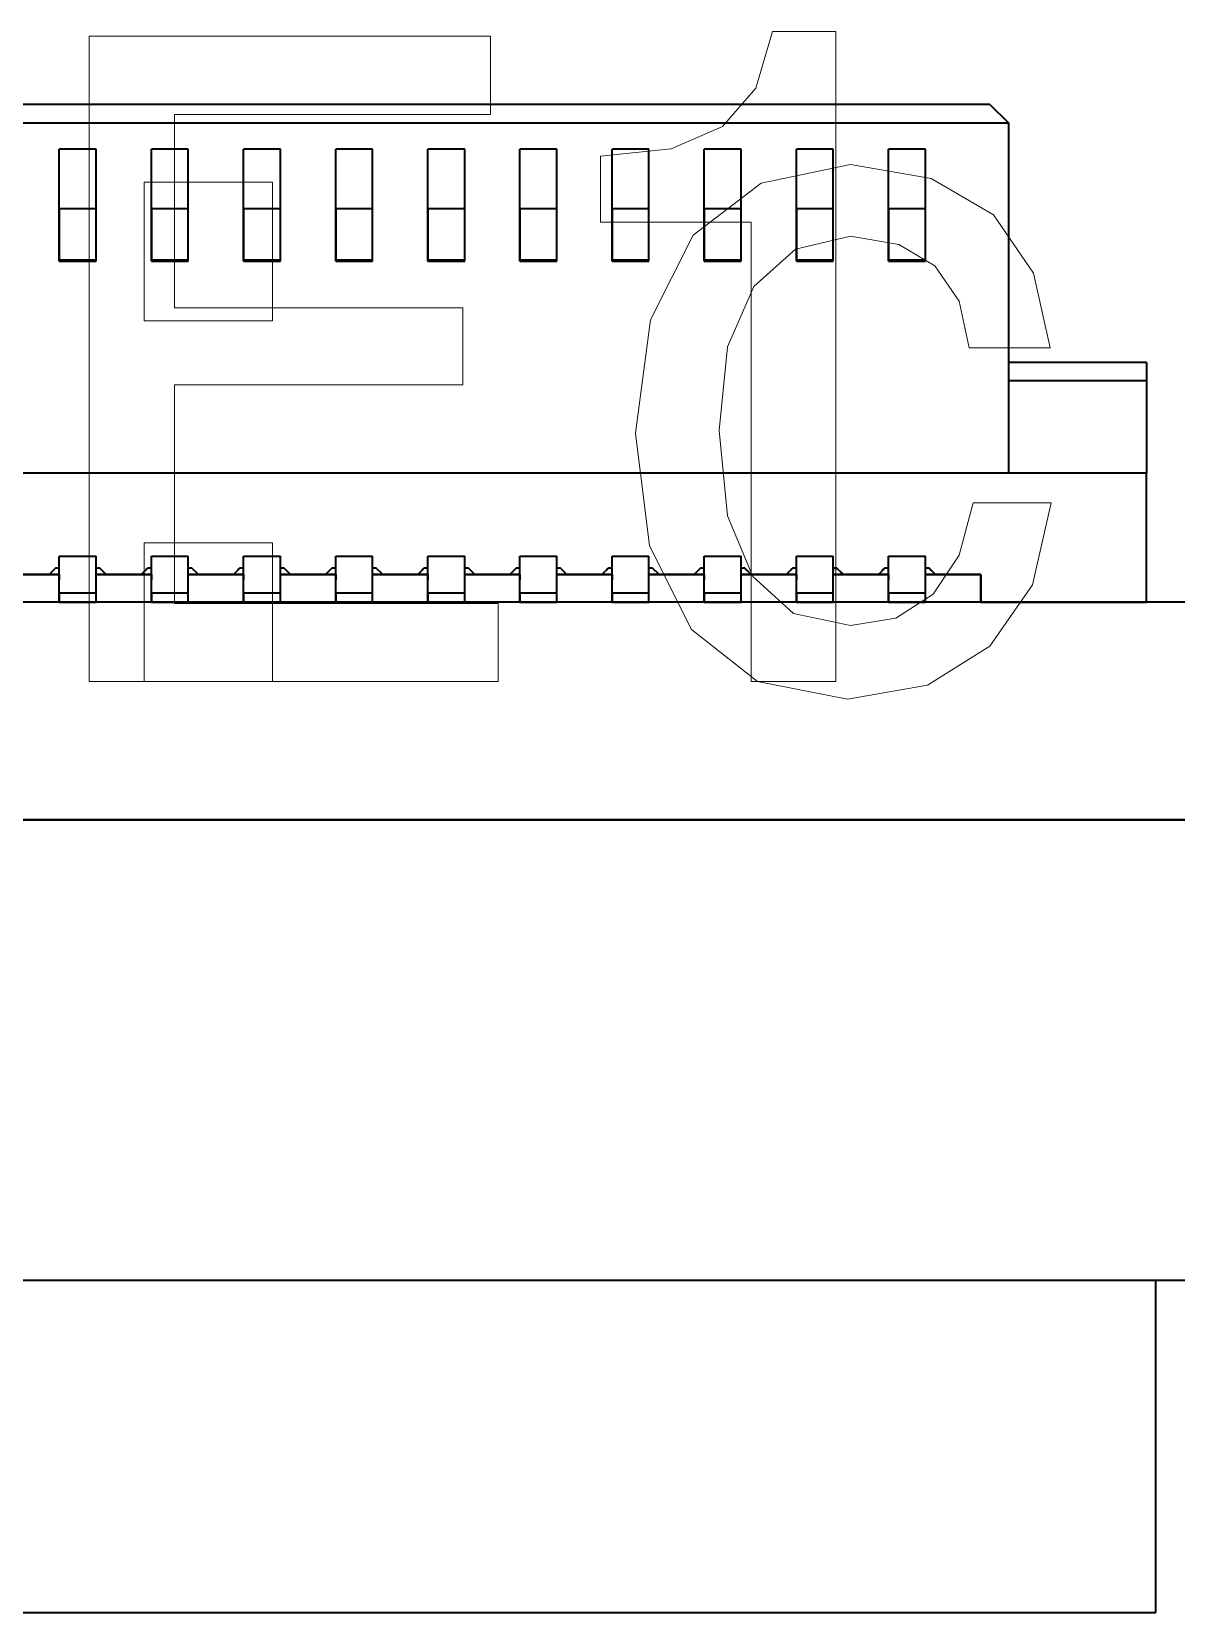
# Model space of a CAD drawing. Extents: x 507 to 804, y 334 to 583.
# Drawn here: x 591.26 to 597.47, y 381.05 to 389.62 of the extents above; entities that cross this region are included whole.
import ezdxf

# ---------------------------------------------------------------- set-up
doc = ezdxf.new("R2010")
doc.units = 0

msp = doc.modelspace()

# ---------------------------------------------------------------- linework, layer by layer
at = {"color": 7, "lineweight": 35, "ltscale": 0.235001}
msp.add_line((596.4557, 389.2268), (587.0557, 389.2268), dxfattribs=at)
msp.add_line((596.4557, 389.2268), (587.0557, 389.2268), dxfattribs=at)
at = {"color": 7, "lineweight": 35, "ltscale": 0.003535}
msp.add_line((596.4557, 389.2268), (596.5557, 389.1268), dxfattribs=at)
msp.add_line((596.4557, 389.2268), (596.5557, 389.1268), dxfattribs=at)
at = {"color": 7, "lineweight": 35, "ltscale": 0.239999}
msp.add_line((586.9557, 389.1268), (596.5557, 389.1268), dxfattribs=at)
msp.add_line((586.9557, 389.1268), (596.5557, 389.1268), dxfattribs=at)
at = {"color": 7, "lineweight": 35, "ltscale": 0.0475}
msp.add_line((596.5557, 389.1268), (596.5557, 387.2268), dxfattribs=at)
msp.add_line((596.5557, 389.1268), (596.5557, 387.2268), dxfattribs=at)
at = {"color": 7, "lineweight": 35, "ltscale": 0.008055}
for p, q in [((591.4058, 388.6617), (591.4058, 388.9839)), ((591.4058, 388.6617), (591.4058, 388.9839)), ((591.6057, 388.6617), (591.6057, 388.9839)), ((591.6057, 388.6617), (591.6057, 388.9839)), ((591.9058, 388.6617), (591.9058, 388.9839)), ((591.9058, 388.6617), (591.9058, 388.9839)), ((592.1057, 388.6617), (592.1057, 388.9839)), ((592.1057, 388.6617), (592.1057, 388.9839)), ((592.4058, 388.6617), (592.4058, 388.9839)), ((592.4058, 388.6617), (592.4058, 388.9839)), ((592.6057, 388.6617), (592.6057, 388.9839)), ((592.6057, 388.6617), (592.6057, 388.9839)), ((592.9058, 388.6617), (592.9058, 388.9839)), ((592.9058, 388.6617), (592.9058, 388.9839)), ((593.1057, 388.6617), (593.1057, 388.9839)), ((593.1057, 388.6617), (593.1057, 388.9839)), ((593.4058, 388.6617), (593.4058, 388.9839)), ((593.4058, 388.6617), (593.4058, 388.9839)), ((593.6057, 388.6617), (593.6057, 388.9839)), ((593.6057, 388.6617), (593.6057, 388.9839)), ((593.9058, 388.6617), (593.9058, 388.9839)), ((593.9058, 388.6617), (593.9058, 388.9839)), ((594.1057, 388.6617), (594.1057, 388.9839)), ((594.1057, 388.6617), (594.1057, 388.9839)), ((594.4058, 388.6617), (594.4058, 388.9839)), ((594.4058, 388.6617), (594.4058, 388.9839)), ((594.6057, 388.6617), (594.6057, 388.9839)), ((594.6057, 388.6617), (594.6057, 388.9839)), ((594.9058, 388.6617), (594.9058, 388.9839)), ((594.9058, 388.6617), (594.9058, 388.9839)), ((595.1057, 388.6617), (595.1057, 388.9839)), ((595.1057, 388.6617), (595.1057, 388.9839)), ((595.4058, 388.6617), (595.4058, 388.9839)), ((595.4058, 388.6617), (595.4058, 388.9839)), ((595.6057, 388.6617), (595.6057, 388.9839)), ((595.6057, 388.6617), (595.6057, 388.9839)), ((595.9058, 388.6617), (595.9058, 388.9839)), ((595.9058, 388.6617), (595.9058, 388.9839)), ((596.1057, 388.6617), (596.1057, 388.9839)), ((596.1057, 388.6617), (596.1057, 388.9839))]:
    msp.add_line(p, q, dxfattribs=at)
at = {"color": 7, "lineweight": 35, "ltscale": 0.004999}
for p, q in [((591.6057, 388.9839), (591.4058, 388.9839)), ((591.6057, 388.9839), (591.4058, 388.9839)), ((592.1057, 388.9839), (591.9058, 388.9839)), ((592.1057, 388.9839), (591.9058, 388.9839)), ((592.6057, 388.9839), (592.4058, 388.9839)), ((592.6057, 388.9839), (592.4058, 388.9839)), ((593.1057, 388.9839), (592.9058, 388.9839)), ((593.1057, 388.9839), (592.9058, 388.9839)), ((593.6057, 388.9839), (593.4058, 388.9839)), ((593.6057, 388.9839), (593.4058, 388.9839)), ((594.1057, 388.9839), (593.9058, 388.9839)), ((594.1057, 388.9839), (593.9058, 388.9839)), ((594.6057, 388.9839), (594.4058, 388.9839)), ((594.6057, 388.9839), (594.4058, 388.9839)), ((595.1057, 388.9839), (594.9058, 388.9839)), ((595.1057, 388.9839), (594.9058, 388.9839)), ((595.6057, 388.9839), (595.4058, 388.9839)), ((595.6057, 388.9839), (595.4058, 388.9839)), ((596.1057, 388.9839), (595.9058, 388.9839)), ((596.1057, 388.9839), (595.9058, 388.9839)), ((591.4058, 388.6617), (591.6057, 388.6617)), ((591.4058, 388.6617), (591.6057, 388.6617)), ((591.9058, 388.6617), (592.1057, 388.6617)), ((591.9058, 388.6617), (592.1057, 388.6617)), ((592.4058, 388.6617), (592.6057, 388.6617)), ((592.4058, 388.6617), (592.6057, 388.6617)), ((592.9058, 388.6617), (593.1057, 388.6617)), ((592.9058, 388.6617), (593.1057, 388.6617)), ((593.4058, 388.6617), (593.6057, 388.6617)), ((593.4058, 388.6617), (593.6057, 388.6617)), ((593.9058, 388.6617), (594.1057, 388.6617)), ((593.9058, 388.6617), (594.1057, 388.6617)), ((594.4058, 388.6617), (594.6057, 388.6617)), ((594.4058, 388.6617), (594.6057, 388.6617)), ((594.9058, 388.6617), (595.1057, 388.6617)), ((594.9058, 388.6617), (595.1057, 388.6617)), ((595.4058, 388.6617), (595.6057, 388.6617)), ((595.4058, 388.6617), (595.6057, 388.6617)), ((595.9058, 388.6617), (596.1057, 388.6617)), ((595.9058, 388.6617), (596.1057, 388.6617)), ((591.4058, 388.3823), (591.6057, 388.3823)), ((591.6057, 388.3823), (591.4058, 388.3823)), ((591.4058, 388.3822), (591.6057, 388.3822)), ((591.9058, 388.3823), (592.1057, 388.3823)), ((592.1057, 388.3823), (591.9058, 388.3823)), ((591.9058, 388.3822), (592.1057, 388.3822)), ((592.6057, 388.3823), (592.4058, 388.3823)), ((592.4058, 388.3823), (592.6057, 388.3823)), ((592.4058, 388.3822), (592.6057, 388.3822)), ((593.1057, 388.3823), (592.9058, 388.3823)), ((592.9058, 388.3823), (593.1057, 388.3823)), ((592.9058, 388.3822), (593.1057, 388.3822)), ((593.6057, 388.3823), (593.4058, 388.3823)), ((593.4058, 388.3823), (593.6057, 388.3823)), ((593.4058, 388.3822), (593.6057, 388.3822)), ((594.1057, 388.3823), (593.9058, 388.3823)), ((593.9058, 388.3823), (594.1057, 388.3823)), ((593.9058, 388.3822), (594.1057, 388.3822)), ((594.6057, 388.3823), (594.4058, 388.3823)), ((594.4058, 388.3823), (594.6057, 388.3823)), ((594.4058, 388.3822), (594.6057, 388.3822)), ((595.1057, 388.3823), (594.9058, 388.3823)), ((594.9058, 388.3823), (595.1057, 388.3823)), ((594.9058, 388.3822), (595.1057, 388.3822)), ((595.6057, 388.3823), (595.4058, 388.3823)), ((595.4058, 388.3823), (595.6057, 388.3823)), ((595.4058, 388.3822), (595.6057, 388.3822)), ((596.1057, 388.3823), (595.9058, 388.3823)), ((595.9058, 388.3823), (596.1057, 388.3823)), ((595.9058, 388.3822), (596.1057, 388.3822)), ((591.4058, 388.3768), (591.6057, 388.3768)), ((591.4058, 388.3768), (591.6057, 388.3768)), ((591.9058, 388.3768), (592.1057, 388.3768)), ((591.9058, 388.3768), (592.1057, 388.3768)), ((592.4058, 388.3768), (592.6057, 388.3768)), ((592.4058, 388.3768), (592.6057, 388.3768)), ((592.9058, 388.3768), (593.1057, 388.3768)), ((592.9058, 388.3768), (593.1057, 388.3768)), ((593.4058, 388.3768), (593.6057, 388.3768)), ((593.4058, 388.3768), (593.6057, 388.3768)), ((593.9058, 388.3768), (594.1057, 388.3768)), ((593.9058, 388.3768), (594.1057, 388.3768)), ((594.4058, 388.3768), (594.6057, 388.3768)), ((594.4058, 388.3768), (594.6057, 388.3768)), ((594.9058, 388.3768), (595.1057, 388.3768)), ((594.9058, 388.3768), (595.1057, 388.3768)), ((595.4058, 388.3768), (595.6057, 388.3768)), ((595.4058, 388.3768), (595.6057, 388.3768)), ((595.9058, 388.3768), (596.1057, 388.3768)), ((595.9058, 388.3768), (596.1057, 388.3768)), ((591.4058, 386.7768), (591.6057, 386.7768)), ((591.4058, 386.7768), (591.6057, 386.7768)), ((591.9058, 386.7768), (592.1057, 386.7768)), ((591.9058, 386.7768), (592.1057, 386.7768)), ((592.4058, 386.7768), (592.6057, 386.7768)), ((592.4058, 386.7768), (592.6057, 386.7768)), ((592.9058, 386.7768), (593.1057, 386.7768)), ((592.9058, 386.7768), (593.1057, 386.7768)), ((593.4058, 386.7768), (593.6057, 386.7768)), ((593.4058, 386.7768), (593.6057, 386.7768)), ((593.9058, 386.7768), (594.1057, 386.7768)), ((593.9058, 386.7768), (594.1057, 386.7768)), ((594.4058, 386.7768), (594.6057, 386.7768)), ((594.4058, 386.7768), (594.6057, 386.7768)), ((594.9058, 386.7768), (595.1057, 386.7768)), ((594.9058, 386.7768), (595.1057, 386.7768)), ((595.4058, 386.7768), (595.6057, 386.7768)), ((595.4058, 386.7768), (595.6057, 386.7768)), ((595.9058, 386.7768), (596.1057, 386.7768)), ((595.9058, 386.7768), (596.1057, 386.7768)), ((591.4058, 386.5768), (591.6057, 386.5768)), ((591.4058, 386.5768), (591.6057, 386.5768)), ((591.6057, 386.5268), (591.4058, 386.5268)), ((591.6057, 386.5268), (591.4058, 386.5268)), ((591.4058, 386.5268), (591.6057, 386.5268)), ((591.4058, 386.5268), (591.6057, 386.5268)), ((591.4058, 386.5268), (591.6057, 386.5268)), ((591.9058, 386.5768), (592.1057, 386.5768)), ((591.9058, 386.5768), (592.1057, 386.5768)), ((592.1057, 386.5268), (591.9058, 386.5268)), ((592.1057, 386.5268), (591.9058, 386.5268)), ((591.9058, 386.5268), (592.1057, 386.5268)), ((591.9058, 386.5268), (592.1057, 386.5268)), ((591.9058, 386.5268), (592.1057, 386.5268)), ((592.4058, 386.5768), (592.6057, 386.5768)), ((592.4058, 386.5768), (592.6057, 386.5768)), ((592.4058, 386.5268), (592.6057, 386.5268)), ((592.4058, 386.5268), (592.6057, 386.5268)), ((592.4058, 386.5268), (592.6057, 386.5268)), ((592.6057, 386.5268), (592.4058, 386.5268)), ((592.6057, 386.5268), (592.4058, 386.5268)), ((592.9058, 386.5768), (593.1057, 386.5768)), ((592.9058, 386.5768), (593.1057, 386.5768)), ((592.9058, 386.5268), (593.1057, 386.5268)), ((592.9058, 386.5268), (593.1057, 386.5268)), ((592.9058, 386.5268), (593.1057, 386.5268)), ((593.1057, 386.5268), (592.9058, 386.5268)), ((593.1057, 386.5268), (592.9058, 386.5268)), ((593.4058, 386.5768), (593.6057, 386.5768)), ((593.4058, 386.5768), (593.6057, 386.5768)), ((593.4058, 386.5268), (593.6057, 386.5268)), ((593.4058, 386.5268), (593.6057, 386.5268)), ((593.4058, 386.5268), (593.6057, 386.5268)), ((593.6057, 386.5268), (593.4058, 386.5268)), ((593.6057, 386.5268), (593.4058, 386.5268)), ((593.9058, 386.5768), (594.1057, 386.5768)), ((593.9058, 386.5768), (594.1057, 386.5768)), ((593.9058, 386.5268), (594.1057, 386.5268)), ((593.9058, 386.5268), (594.1057, 386.5268)), ((593.9058, 386.5268), (594.1057, 386.5268)), ((594.1057, 386.5268), (593.9058, 386.5268)), ((594.1057, 386.5268), (593.9058, 386.5268)), ((594.4058, 386.5768), (594.6057, 386.5768)), ((594.4058, 386.5768), (594.6057, 386.5768)), ((594.6057, 386.5268), (594.4058, 386.5268)), ((594.6057, 386.5268), (594.4058, 386.5268)), ((594.4058, 386.5268), (594.6057, 386.5268)), ((594.4058, 386.5268), (594.6057, 386.5268)), ((594.4058, 386.5268), (594.6057, 386.5268)), ((594.9058, 386.5768), (595.1057, 386.5768)), ((594.9058, 386.5768), (595.1057, 386.5768)), ((595.1057, 386.5268), (594.9058, 386.5268)), ((595.1057, 386.5268), (594.9058, 386.5268)), ((594.9058, 386.5268), (595.1057, 386.5268)), ((594.9058, 386.5268), (595.1057, 386.5268)), ((594.9058, 386.5268), (595.1057, 386.5268)), ((595.4058, 386.5768), (595.6057, 386.5768)), ((595.4058, 386.5768), (595.6057, 386.5768)), ((595.6057, 386.5268), (595.4058, 386.5268)), ((595.6057, 386.5268), (595.4058, 386.5268)), ((595.4058, 386.5268), (595.6057, 386.5268)), ((595.4058, 386.5268), (595.6057, 386.5268)), ((595.4058, 386.5268), (595.6057, 386.5268)), ((595.9058, 386.5768), (596.1057, 386.5768)), ((595.9058, 386.5768), (596.1057, 386.5768)), ((596.1057, 386.5268), (595.9058, 386.5268)), ((596.1057, 386.5268), (595.9058, 386.5268)), ((595.9058, 386.5268), (596.1057, 386.5268)), ((595.9058, 386.5268), (596.1057, 386.5268)), ((595.9058, 386.5268), (596.1057, 386.5268))]:
    msp.add_line(p, q, dxfattribs=at)
at = {"color": 7, "lineweight": 35, "ltscale": 0.015179}
for p, q in [((591.4058, 388.3768), (591.4058, 388.9839)), ((591.9058, 388.3768), (591.9058, 388.9839)), ((592.4058, 388.3768), (592.4058, 388.9839)), ((592.9058, 388.3768), (592.9058, 388.9839)), ((593.4058, 388.3768), (593.4058, 388.9839)), ((593.9058, 388.3768), (593.9058, 388.9839)), ((594.4058, 388.3768), (594.4058, 388.9839)), ((594.9058, 388.3768), (594.9058, 388.9839)), ((595.4058, 388.3768), (595.4058, 388.9839)), ((595.9058, 388.3768), (595.9058, 388.9839))]:
    msp.add_line(p, q, dxfattribs=at)
at = {"color": 7, "lineweight": 35, "ltscale": 0.002122}
for p, q in [((591.4058, 388.5768), (591.4058, 388.6617)), ((591.6057, 388.5768), (591.6057, 388.6617)), ((591.9058, 388.5768), (591.9058, 388.6617)), ((592.1057, 388.5768), (592.1057, 388.6617)), ((592.4058, 388.5768), (592.4058, 388.6617)), ((592.6057, 388.5768), (592.6057, 388.6617)), ((592.9058, 388.5768), (592.9058, 388.6617)), ((593.1057, 388.5768), (593.1057, 388.6617)), ((593.4058, 388.5768), (593.4058, 388.6617)), ((593.6057, 388.5768), (593.6057, 388.6617)), ((593.9058, 388.5768), (593.9058, 388.6617)), ((594.1057, 388.5768), (594.1057, 388.6617)), ((594.4058, 388.5768), (594.4058, 388.6617)), ((594.6057, 388.5768), (594.6057, 388.6617)), ((594.9058, 388.5768), (594.9058, 388.6617)), ((595.1057, 388.5768), (595.1057, 388.6617)), ((595.4058, 388.5768), (595.4058, 388.6617)), ((595.6057, 388.5768), (595.6057, 388.6617)), ((595.9058, 388.5768), (595.9058, 388.6617)), ((596.1057, 388.5768), (596.1057, 388.6617))]:
    msp.add_line(p, q, dxfattribs=at)
at = {"color": 7, "lineweight": 35, "ltscale": 0.006986}
for p, q in [((591.4058, 388.6617), (591.4058, 388.3823)), ((591.6057, 388.3823), (591.6057, 388.6617)), ((591.9058, 388.6617), (591.9058, 388.3823)), ((592.1057, 388.3823), (592.1057, 388.6617)), ((592.4058, 388.6617), (592.4058, 388.3823)), ((592.6057, 388.3823), (592.6057, 388.6617)), ((592.9058, 388.6617), (592.9058, 388.3823)), ((593.1057, 388.3823), (593.1057, 388.6617)), ((593.4058, 388.6617), (593.4058, 388.3823)), ((593.6057, 388.3823), (593.6057, 388.6617)), ((593.9058, 388.6617), (593.9058, 388.3823)), ((594.1057, 388.3823), (594.1057, 388.6617)), ((594.4058, 388.6617), (594.4058, 388.3823)), ((594.6057, 388.3823), (594.6057, 388.6617)), ((594.9058, 388.6617), (594.9058, 388.3823)), ((595.1057, 388.3823), (595.1057, 388.6617)), ((595.4058, 388.6617), (595.4058, 388.3823)), ((595.6057, 388.3823), (595.6057, 388.6617)), ((595.9058, 388.6617), (595.9058, 388.3823)), ((596.1057, 388.3823), (596.1057, 388.6617))]:
    msp.add_line(p, q, dxfattribs=at)
at = {"color": 7, "lineweight": 35, "ltscale": 0.004864}
for p, q in [((591.4058, 388.3823), (591.4058, 388.5768)), ((591.6057, 388.3823), (591.6057, 388.5768)), ((591.9058, 388.3823), (591.9058, 388.5768)), ((592.1057, 388.3823), (592.1057, 388.5768)), ((592.4058, 388.3823), (592.4058, 388.5768)), ((592.6057, 388.3823), (592.6057, 388.5768)), ((592.9058, 388.3823), (592.9058, 388.5768)), ((593.1057, 388.3823), (593.1057, 388.5768)), ((593.4058, 388.3823), (593.4058, 388.5768)), ((593.6057, 388.3823), (593.6057, 388.5768)), ((593.9058, 388.3823), (593.9058, 388.5768)), ((594.1057, 388.3823), (594.1057, 388.5768)), ((594.4058, 388.3823), (594.4058, 388.5768)), ((594.6057, 388.3823), (594.6057, 388.5768)), ((594.9058, 388.3823), (594.9058, 388.5768)), ((595.1057, 388.3823), (595.1057, 388.5768)), ((595.4058, 388.3823), (595.4058, 388.5768)), ((595.6057, 388.3823), (595.6057, 388.5768)), ((595.9058, 388.3823), (595.9058, 388.5768)), ((596.1057, 388.3823), (596.1057, 388.5768))]:
    msp.add_line(p, q, dxfattribs=at)
at = {"color": 7, "lineweight": 35, "ltscale": 0.000137329}
for p, q in [((591.4058, 388.3768), (591.4058, 388.3823)), ((591.6057, 388.3768), (591.6057, 388.3823)), ((591.9058, 388.3768), (591.9058, 388.3823)), ((592.1057, 388.3768), (592.1057, 388.3823)), ((592.4058, 388.3768), (592.4058, 388.3823)), ((592.6057, 388.3768), (592.6057, 388.3823)), ((592.9058, 388.3768), (592.9058, 388.3823)), ((593.1057, 388.3768), (593.1057, 388.3823)), ((593.4058, 388.3768), (593.4058, 388.3823)), ((593.6057, 388.3768), (593.6057, 388.3823)), ((593.9058, 388.3768), (593.9058, 388.3823)), ((594.1057, 388.3768), (594.1057, 388.3823)), ((594.4058, 388.3768), (594.4058, 388.3823)), ((594.6057, 388.3768), (594.6057, 388.3823)), ((594.9058, 388.3768), (594.9058, 388.3823)), ((595.1057, 388.3768), (595.1057, 388.3823)), ((595.4058, 388.3768), (595.4058, 388.3823)), ((595.6057, 388.3768), (595.6057, 388.3823)), ((595.9058, 388.3768), (595.9058, 388.3823)), ((596.1057, 388.3768), (596.1057, 388.3823))]:
    msp.add_line(p, q, dxfattribs=at)
at = {"color": 7, "lineweight": 35, "ltscale": 0.000136566}
for p, q in [((591.4058, 388.3768), (591.4058, 388.3822)), ((591.6057, 388.3768), (591.6057, 388.3822)), ((591.9058, 388.3768), (591.9058, 388.3822)), ((592.1057, 388.3768), (592.1057, 388.3822)), ((592.4058, 388.3768), (592.4058, 388.3822)), ((592.6057, 388.3768), (592.6057, 388.3822)), ((592.9058, 388.3768), (592.9058, 388.3822)), ((593.1057, 388.3768), (593.1057, 388.3822)), ((593.4058, 388.3768), (593.4058, 388.3822)), ((593.6057, 388.3768), (593.6057, 388.3822)), ((593.9058, 388.3768), (593.9058, 388.3822)), ((594.1057, 388.3768), (594.1057, 388.3822)), ((594.4058, 388.3768), (594.4058, 388.3822)), ((594.6057, 388.3768), (594.6057, 388.3822)), ((594.9058, 388.3768), (594.9058, 388.3822)), ((595.1057, 388.3768), (595.1057, 388.3822)), ((595.4058, 388.3768), (595.4058, 388.3822)), ((595.6057, 388.3768), (595.6057, 388.3822)), ((595.9058, 388.3768), (595.9058, 388.3822)), ((596.1057, 388.3768), (596.1057, 388.3822))]:
    msp.add_line(p, q, dxfattribs=at)
at = {"color": 7, "lineweight": 35, "ltscale": 0.01875}
for p, q in [((597.3057, 387.8268), (596.5557, 387.8268)), ((597.3057, 387.8268), (596.5557, 387.8268)), ((597.3057, 387.7268), (596.5557, 387.7268)), ((597.3057, 387.7268), (596.5557, 387.7268))]:
    msp.add_line(p, q, dxfattribs=at)
at = {"color": 7, "lineweight": 35, "ltscale": 0.0025}
for p, q in [((597.3057, 387.8268), (597.3057, 387.7268)), ((597.3057, 387.8268), (597.3057, 387.7268)), ((591.4058, 386.5768), (591.4058, 386.6768)), ((591.9058, 386.5768), (591.9058, 386.6768)), ((592.4058, 386.5768), (592.4058, 386.6768)), ((592.9058, 386.5768), (592.9058, 386.6768)), ((593.4058, 386.5768), (593.4058, 386.6768)), ((593.9058, 386.5768), (593.9058, 386.6768)), ((594.4058, 386.5768), (594.4058, 386.6768)), ((594.9058, 386.5768), (594.9058, 386.6768)), ((595.4058, 386.5768), (595.4058, 386.6768))]:
    msp.add_line(p, q, dxfattribs=at)
at = {"color": 7, "lineweight": 35, "ltscale": 0.0125}
for p, q in [((597.3057, 387.7268), (597.3057, 387.2268)), ((597.3057, 387.7268), (597.3057, 387.2268)), ((597.3057, 386.5268), (596.8057, 386.5268))]:
    msp.add_line(p, q, dxfattribs=at)
at = {"color": 7, "lineweight": 35, "ltscale": 0.253374}
msp.add_line((597.3057, 387.2268), (587.1708, 387.2268), dxfattribs=at)
msp.add_line((597.3057, 387.2268), (587.1708, 387.2268), dxfattribs=at)
at = {"color": 7, "lineweight": 35, "ltscale": 0.0175}
msp.add_line((597.3057, 386.5268), (597.3057, 387.2268), dxfattribs=at)
msp.add_line((597.3057, 386.5268), (597.3057, 387.2268), dxfattribs=at)
at = {"color": 7, "lineweight": 35, "ltscale": 0.005}
for p, q in [((591.4058, 386.5768), (591.4058, 386.7768)), ((591.4058, 386.5768), (591.4058, 386.7768)), ((591.6057, 386.5768), (591.6057, 386.7768)), ((591.6057, 386.5768), (591.6057, 386.7768)), ((591.9058, 386.5768), (591.9058, 386.7768)), ((591.9058, 386.5768), (591.9058, 386.7768)), ((592.1057, 386.5768), (592.1057, 386.7768)), ((592.1057, 386.5768), (592.1057, 386.7768)), ((592.4058, 386.5768), (592.4058, 386.7768)), ((592.4058, 386.5768), (592.4058, 386.7768)), ((592.6057, 386.5768), (592.6057, 386.7768)), ((592.6057, 386.5768), (592.6057, 386.7768)), ((592.9058, 386.5768), (592.9058, 386.7768)), ((592.9058, 386.5768), (592.9058, 386.7768)), ((593.1057, 386.5768), (593.1057, 386.7768)), ((593.1057, 386.5768), (593.1057, 386.7768)), ((593.4058, 386.5768), (593.4058, 386.7768)), ((593.4058, 386.5768), (593.4058, 386.7768)), ((593.6057, 386.5768), (593.6057, 386.7768)), ((593.6057, 386.5768), (593.6057, 386.7768)), ((593.9058, 386.5768), (593.9058, 386.7768)), ((593.9058, 386.5768), (593.9058, 386.7768)), ((594.1057, 386.5768), (594.1057, 386.7768)), ((594.1057, 386.5768), (594.1057, 386.7768)), ((594.4058, 386.5768), (594.4058, 386.7768)), ((594.4058, 386.5768), (594.4058, 386.7768)), ((594.6057, 386.5768), (594.6057, 386.7768)), ((594.6057, 386.5768), (594.6057, 386.7768)), ((594.9058, 386.5768), (594.9058, 386.7768)), ((594.9058, 386.5768), (594.9058, 386.7768)), ((595.1057, 386.5768), (595.1057, 386.7768)), ((595.1057, 386.5768), (595.1057, 386.7768)), ((595.4058, 386.5768), (595.4058, 386.7768)), ((595.4058, 386.5768), (595.4058, 386.7768)), ((595.6057, 386.5768), (595.6057, 386.7768)), ((595.6057, 386.5768), (595.6057, 386.7768)), ((595.9058, 386.5768), (595.9058, 386.7768)), ((595.9058, 386.5768), (595.9058, 386.7768)), ((596.1057, 386.5768), (596.1057, 386.7768)), ((596.1057, 386.5768), (596.1057, 386.7768))]:
    msp.add_line(p, q, dxfattribs=at)
at = {"color": 7, "lineweight": 35, "ltscale": 0.001625}
for p, q in [((591.4058, 386.7118), (591.4058, 386.7768)), ((591.9058, 386.7118), (591.9058, 386.7768)), ((592.4058, 386.7118), (592.4058, 386.7768)), ((592.9058, 386.7118), (592.9058, 386.7768)), ((593.4058, 386.7118), (593.4058, 386.7768)), ((593.9058, 386.7118), (593.9058, 386.7768)), ((594.4058, 386.7118), (594.4058, 386.7768)), ((594.9058, 386.7118), (594.9058, 386.7768)), ((595.4058, 386.7118), (595.4058, 386.7768)), ((595.9058, 386.7118), (595.9058, 386.7768))]:
    msp.add_line(p, q, dxfattribs=at)
at = {"color": 7, "lineweight": 35, "ltscale": 0.004749}
for p, q in [((591.3507, 386.6768), (591.1608, 386.6768)), ((591.1608, 386.6768), (591.3507, 386.6768)), ((591.1608, 386.6768), (591.3507, 386.6768)), ((591.8507, 386.6768), (591.6608, 386.6768)), ((591.6608, 386.6768), (591.8507, 386.6768)), ((591.6608, 386.6768), (591.8507, 386.6768)), ((592.3507, 386.6768), (592.1608, 386.6768)), ((592.1608, 386.6768), (592.3507, 386.6768)), ((592.1608, 386.6768), (592.3507, 386.6768)), ((592.8507, 386.6768), (592.6608, 386.6768)), ((592.6608, 386.6768), (592.8507, 386.6768)), ((592.6608, 386.6768), (592.8507, 386.6768)), ((593.3507, 386.6768), (593.1608, 386.6768)), ((593.1608, 386.6768), (593.3507, 386.6768)), ((593.1608, 386.6768), (593.3507, 386.6768)), ((593.8507, 386.6768), (593.6608, 386.6768)), ((593.6608, 386.6768), (593.8507, 386.6768)), ((593.6608, 386.6768), (593.8507, 386.6768)), ((594.3507, 386.6768), (594.1608, 386.6768)), ((594.1608, 386.6768), (594.3507, 386.6768)), ((594.1608, 386.6768), (594.3507, 386.6768)), ((594.8507, 386.6768), (594.6608, 386.6768)), ((594.6608, 386.6768), (594.8507, 386.6768)), ((594.6608, 386.6768), (594.8507, 386.6768)), ((595.3507, 386.6768), (595.1608, 386.6768)), ((595.1608, 386.6768), (595.3507, 386.6768)), ((595.1608, 386.6768), (595.3507, 386.6768)), ((595.8507, 386.6768), (595.6608, 386.6768)), ((595.6608, 386.6768), (595.8507, 386.6768)), ((595.6608, 386.6768), (595.8507, 386.6768))]:
    msp.add_line(p, q, dxfattribs=at)
at = {"color": 7, "lineweight": 35, "ltscale": 0.001238}
for p, q in [((591.3857, 386.7118), (591.3507, 386.6768)), ((591.3857, 386.7118), (591.3507, 386.6768)), ((591.3857, 386.7118), (591.3507, 386.6768)), ((591.6608, 386.6768), (591.6257, 386.7118)), ((591.6608, 386.6768), (591.6257, 386.7118)), ((591.6608, 386.6768), (591.6257, 386.7118)), ((591.8857, 386.7118), (591.8507, 386.6768)), ((591.8857, 386.7118), (591.8507, 386.6768)), ((591.8857, 386.7118), (591.8507, 386.6768)), ((592.1608, 386.6768), (592.1257, 386.7118)), ((592.1608, 386.6768), (592.1257, 386.7118)), ((592.1608, 386.6768), (592.1257, 386.7118)), ((592.3857, 386.7118), (592.3507, 386.6768)), ((592.3857, 386.7118), (592.3507, 386.6768)), ((592.3857, 386.7118), (592.3507, 386.6768)), ((592.6608, 386.6768), (592.6257, 386.7118)), ((592.6608, 386.6768), (592.6257, 386.7118)), ((592.6608, 386.6768), (592.6257, 386.7118)), ((592.8857, 386.7118), (592.8507, 386.6768)), ((592.8857, 386.7118), (592.8507, 386.6768)), ((592.8857, 386.7118), (592.8507, 386.6768)), ((593.1608, 386.6768), (593.1257, 386.7118)), ((593.1608, 386.6768), (593.1257, 386.7118)), ((593.1608, 386.6768), (593.1257, 386.7118)), ((593.3857, 386.7118), (593.3507, 386.6768)), ((593.3857, 386.7118), (593.3507, 386.6768)), ((593.3857, 386.7118), (593.3507, 386.6768)), ((593.6608, 386.6768), (593.6257, 386.7118)), ((593.6608, 386.6768), (593.6257, 386.7118)), ((593.6608, 386.6768), (593.6257, 386.7118)), ((593.8857, 386.7118), (593.8507, 386.6768)), ((593.8857, 386.7118), (593.8507, 386.6768)), ((593.8857, 386.7118), (593.8507, 386.6768)), ((594.1608, 386.6768), (594.1257, 386.7118)), ((594.1608, 386.6768), (594.1257, 386.7118)), ((594.1608, 386.6768), (594.1257, 386.7118)), ((594.3857, 386.7118), (594.3507, 386.6768)), ((594.3857, 386.7118), (594.3507, 386.6768)), ((594.3857, 386.7118), (594.3507, 386.6768)), ((594.6608, 386.6768), (594.6257, 386.7118)), ((594.6608, 386.6768), (594.6257, 386.7118)), ((594.6608, 386.6768), (594.6257, 386.7118)), ((594.8857, 386.7118), (594.8507, 386.6768)), ((594.8857, 386.7118), (594.8507, 386.6768)), ((594.8857, 386.7118), (594.8507, 386.6768)), ((595.1257, 386.7118), (595.1608, 386.6768)), ((595.1608, 386.6768), (595.1257, 386.7118)), ((595.1608, 386.6768), (595.1257, 386.7118)), ((595.3857, 386.7118), (595.3507, 386.6768)), ((595.3857, 386.7118), (595.3507, 386.6768)), ((595.3857, 386.7118), (595.3507, 386.6768)), ((595.6257, 386.7118), (595.6608, 386.6768)), ((595.6608, 386.6768), (595.6257, 386.7118)), ((595.6608, 386.6768), (595.6257, 386.7118)), ((595.8857, 386.7118), (595.8507, 386.6768)), ((595.8857, 386.7118), (595.8507, 386.6768)), ((595.8857, 386.7118), (595.8507, 386.6768)), ((596.1257, 386.7118), (596.1608, 386.6768)), ((596.1608, 386.6768), (596.1257, 386.7118)), ((596.1608, 386.6768), (596.1257, 386.7118))]:
    msp.add_line(p, q, dxfattribs=at)
at = {"color": 7, "lineweight": 35, "ltscale": 0.001376}
for p, q in [((591.4058, 386.6768), (591.3507, 386.6768)), ((591.3507, 386.6768), (591.4058, 386.6768)), ((591.3507, 386.6768), (591.4058, 386.6768)), ((591.6608, 386.6768), (591.6057, 386.6768)), ((591.6057, 386.6768), (591.6608, 386.6768)), ((591.6057, 386.6768), (591.6608, 386.6768)), ((591.9058, 386.6768), (591.8507, 386.6768)), ((591.8507, 386.6768), (591.9058, 386.6768)), ((591.8507, 386.6768), (591.9058, 386.6768)), ((592.1608, 386.6768), (592.1057, 386.6768)), ((592.1057, 386.6768), (592.1608, 386.6768)), ((592.1057, 386.6768), (592.1608, 386.6768)), ((592.4058, 386.6768), (592.3507, 386.6768)), ((592.3507, 386.6768), (592.4058, 386.6768)), ((592.3507, 386.6768), (592.4058, 386.6768)), ((592.6608, 386.6768), (592.6057, 386.6768)), ((592.6057, 386.6768), (592.6608, 386.6768)), ((592.6057, 386.6768), (592.6608, 386.6768)), ((592.9058, 386.6768), (592.8507, 386.6768)), ((592.8507, 386.6768), (592.9058, 386.6768)), ((592.8507, 386.6768), (592.9058, 386.6768)), ((593.1608, 386.6768), (593.1057, 386.6768)), ((593.1057, 386.6768), (593.1608, 386.6768)), ((593.1057, 386.6768), (593.1608, 386.6768)), ((593.4058, 386.6768), (593.3507, 386.6768)), ((593.3507, 386.6768), (593.4058, 386.6768)), ((593.3507, 386.6768), (593.4058, 386.6768)), ((593.6608, 386.6768), (593.6057, 386.6768)), ((593.6057, 386.6768), (593.6608, 386.6768)), ((593.6057, 386.6768), (593.6608, 386.6768)), ((593.9058, 386.6768), (593.8507, 386.6768)), ((593.8507, 386.6768), (593.9058, 386.6768)), ((593.8507, 386.6768), (593.9058, 386.6768)), ((594.1608, 386.6768), (594.1057, 386.6768)), ((594.1057, 386.6768), (594.1608, 386.6768)), ((594.1057, 386.6768), (594.1608, 386.6768)), ((594.3507, 386.6768), (594.4058, 386.6768)), ((594.3507, 386.6768), (594.4058, 386.6768)), ((594.4058, 386.6768), (594.3507, 386.6768)), ((594.6057, 386.6768), (594.6608, 386.6768)), ((594.6057, 386.6768), (594.6608, 386.6768)), ((594.6608, 386.6768), (594.6057, 386.6768)), ((594.8507, 386.6768), (594.9058, 386.6768)), ((594.9058, 386.6768), (594.8507, 386.6768)), ((594.8507, 386.6768), (594.9058, 386.6768)), ((595.1057, 386.6768), (595.1608, 386.6768)), ((595.1608, 386.6768), (595.1057, 386.6768)), ((595.1057, 386.6768), (595.1608, 386.6768)), ((595.3507, 386.6768), (595.4058, 386.6768)), ((595.4058, 386.6768), (595.3507, 386.6768)), ((595.3507, 386.6768), (595.4058, 386.6768)), ((595.6057, 386.6768), (595.6608, 386.6768)), ((595.6608, 386.6768), (595.6057, 386.6768)), ((595.6057, 386.6768), (595.6608, 386.6768)), ((595.8507, 386.6768), (595.9058, 386.6768)), ((595.9058, 386.6768), (595.8507, 386.6768)), ((595.8507, 386.6768), (595.9058, 386.6768)), ((596.1057, 386.6768), (596.1608, 386.6768)), ((596.1608, 386.6768), (596.1057, 386.6768)), ((596.1057, 386.6768), (596.1608, 386.6768))]:
    msp.add_line(p, q, dxfattribs=at)
at = {"color": 7, "lineweight": 35, "ltscale": 0.00036307}
for p, q in [((591.3755, 386.7015), (591.3857, 386.7118)), ((591.8755, 386.7015), (591.8857, 386.7118)), ((592.3755, 386.7015), (592.3857, 386.7118)), ((592.8755, 386.7015), (592.8857, 386.7118)), ((593.3755, 386.7015), (593.3857, 386.7118)), ((593.8755, 386.7015), (593.8857, 386.7118)), ((594.3755, 386.7015), (594.3857, 386.7118)), ((594.8755, 386.7015), (594.8857, 386.7118)), ((595.3755, 386.7015), (595.3857, 386.7118))]:
    msp.add_line(p, q, dxfattribs=at)
at = {"color": 7, "lineweight": 35, "ltscale": 0.000500488}
for p, q in [((591.4058, 386.7118), (591.3857, 386.7118)), ((591.4058, 386.7118), (591.3857, 386.7118)), ((591.4058, 386.7118), (591.3857, 386.7118)), ((591.6257, 386.7118), (591.6057, 386.7118)), ((591.6257, 386.7118), (591.6057, 386.7118)), ((591.6257, 386.7118), (591.6057, 386.7118)), ((591.9058, 386.7118), (591.8857, 386.7118)), ((591.9058, 386.7118), (591.8857, 386.7118)), ((591.9058, 386.7118), (591.8857, 386.7118)), ((592.1257, 386.7118), (592.1057, 386.7118)), ((592.1257, 386.7118), (592.1057, 386.7118)), ((592.1257, 386.7118), (592.1057, 386.7118)), ((592.4058, 386.7118), (592.3857, 386.7118)), ((592.4058, 386.7118), (592.3857, 386.7118)), ((592.4058, 386.7118), (592.3857, 386.7118)), ((592.6257, 386.7118), (592.6057, 386.7118)), ((592.6257, 386.7118), (592.6057, 386.7118)), ((592.6257, 386.7118), (592.6057, 386.7118)), ((592.9058, 386.7118), (592.8857, 386.7118)), ((592.9058, 386.7118), (592.8857, 386.7118)), ((592.9058, 386.7118), (592.8857, 386.7118)), ((593.1257, 386.7118), (593.1057, 386.7118)), ((593.1257, 386.7118), (593.1057, 386.7118)), ((593.1257, 386.7118), (593.1057, 386.7118)), ((593.4058, 386.7118), (593.3857, 386.7118)), ((593.4058, 386.7118), (593.3857, 386.7118)), ((593.4058, 386.7118), (593.3857, 386.7118)), ((593.6257, 386.7118), (593.6057, 386.7118)), ((593.6257, 386.7118), (593.6057, 386.7118)), ((593.6257, 386.7118), (593.6057, 386.7118)), ((593.9058, 386.7118), (593.8857, 386.7118)), ((593.9058, 386.7118), (593.8857, 386.7118)), ((593.9058, 386.7118), (593.8857, 386.7118)), ((594.1257, 386.7118), (594.1057, 386.7118)), ((594.1257, 386.7118), (594.1057, 386.7118)), ((594.1257, 386.7118), (594.1057, 386.7118)), ((594.4058, 386.7118), (594.3857, 386.7118)), ((594.4058, 386.7118), (594.3857, 386.7118)), ((594.4058, 386.7118), (594.3857, 386.7118)), ((594.6257, 386.7118), (594.6057, 386.7118)), ((594.6257, 386.7118), (594.6057, 386.7118)), ((594.6257, 386.7118), (594.6057, 386.7118)), ((594.9058, 386.7118), (594.8857, 386.7118)), ((594.9058, 386.7118), (594.8857, 386.7118)), ((594.9058, 386.7118), (594.8857, 386.7118)), ((595.1257, 386.7118), (595.1057, 386.7118)), ((595.1257, 386.7118), (595.1057, 386.7118)), ((595.1257, 386.7118), (595.1057, 386.7118)), ((595.4058, 386.7118), (595.3857, 386.7118)), ((595.4058, 386.7118), (595.3857, 386.7118)), ((595.4058, 386.7118), (595.3857, 386.7118)), ((595.6257, 386.7118), (595.6057, 386.7118)), ((595.6257, 386.7118), (595.6057, 386.7118)), ((595.6257, 386.7118), (595.6057, 386.7118)), ((595.9058, 386.7118), (595.8857, 386.7118)), ((595.9058, 386.7118), (595.8857, 386.7118)), ((595.9058, 386.7118), (595.8857, 386.7118)), ((596.1257, 386.7118), (596.1057, 386.7118)), ((596.1257, 386.7118), (596.1057, 386.7118)), ((596.1257, 386.7118), (596.1057, 386.7118))]:
    msp.add_line(p, q, dxfattribs=at)
at = {"color": 7, "lineweight": 35, "ltscale": 0.000875092}
for p, q in [((591.4058, 386.6768), (591.4058, 386.7118)), ((591.9058, 386.6768), (591.9058, 386.7118)), ((592.4058, 386.6768), (592.4058, 386.7118)), ((592.9058, 386.6768), (592.9058, 386.7118)), ((593.4058, 386.6768), (593.4058, 386.7118)), ((593.9058, 386.6768), (593.9058, 386.7118)), ((594.4058, 386.6768), (594.4058, 386.7118)), ((594.9058, 386.6768), (594.9058, 386.7118)), ((595.4058, 386.6768), (595.4058, 386.7118)), ((595.9058, 386.6768), (595.9058, 386.7118))]:
    msp.add_line(p, q, dxfattribs=at)
at = {"color": 7, "lineweight": 35, "ltscale": 0.000712585}
for p, q in [((591.4058, 386.6483), (591.4058, 386.6768)), ((591.4058, 386.6768), (591.4058, 386.6483)), ((591.9058, 386.6483), (591.9058, 386.6768)), ((591.9058, 386.6768), (591.9058, 386.6483)), ((592.4058, 386.6768), (592.4058, 386.6483)), ((592.4058, 386.6483), (592.4058, 386.6768)), ((592.9058, 386.6768), (592.9058, 386.6483)), ((592.9058, 386.6483), (592.9058, 386.6768)), ((593.4058, 386.6768), (593.4058, 386.6483)), ((593.4058, 386.6483), (593.4058, 386.6768)), ((593.9058, 386.6768), (593.9058, 386.6483)), ((593.9058, 386.6483), (593.9058, 386.6768)), ((594.4058, 386.6483), (594.4058, 386.6768)), ((594.4058, 386.6768), (594.4058, 386.6483)), ((594.9058, 386.6483), (594.9058, 386.6768)), ((594.9058, 386.6768), (594.9058, 386.6483)), ((595.4058, 386.6483), (595.4058, 386.6768)), ((595.4058, 386.6768), (595.4058, 386.6483)), ((595.9058, 386.6483), (595.9058, 386.6768)), ((595.9058, 386.6768), (595.9058, 386.6483))]:
    msp.add_line(p, q, dxfattribs=at)
at = {"color": 7, "lineweight": 35, "ltscale": 0.000875177}
for p, q in [((595.1057, 386.6768), (595.1062, 386.7118)), ((595.6057, 386.6768), (595.6062, 386.7118)), ((596.1057, 386.6768), (596.1062, 386.7118))]:
    msp.add_line(p, q, dxfattribs=at)
at = {"color": 7, "lineweight": 35, "ltscale": 0.001271}
for p, q in [((595.1608, 386.6768), (595.1239, 386.7118)), ((595.6608, 386.6768), (595.6239, 386.7118)), ((596.1608, 386.6768), (596.1239, 386.7118))]:
    msp.add_line(p, q, dxfattribs=at)
at = {"color": 7, "lineweight": 35, "ltscale": 0.000491466}
msp.add_line((595.8718, 386.6979), (595.8857, 386.7118), dxfattribs=at)
at = {"color": 7, "lineweight": 35, "ltscale": 0.002503}
msp.add_line((595.9058, 386.5768), (595.9058, 386.6769), dxfattribs=at)
at = {"color": 7, "lineweight": 35, "ltscale": 0.006125}
for p, q in [((596.4058, 386.6768), (596.1608, 386.6768)), ((596.1608, 386.6768), (596.4058, 386.6768)), ((596.1608, 386.6768), (596.4058, 386.6768))]:
    msp.add_line(p, q, dxfattribs=at)
at = {"color": 7, "lineweight": 35, "ltscale": 0.002501}
for p, q in [((596.3057, 386.6768), (596.4058, 386.6768)), ((596.4058, 386.6768), (596.3057, 386.6768))]:
    msp.add_line(p, q, dxfattribs=at)
at = {"color": 7, "lineweight": 35, "ltscale": 0.00375}
for p, q in [((596.4058, 386.5268), (596.4058, 386.6768)), ((596.4058, 386.6768), (596.4058, 386.5268)), ((596.4058, 386.6768), (596.4058, 386.5268)), ((596.4058, 386.6768), (596.4058, 386.5268)), ((596.4058, 386.5268), (596.4058, 386.6768))]:
    msp.add_line(p, q, dxfattribs=at)
at = {"color": 7, "lineweight": 35, "ltscale": 0.003037}
for p, q in [((591.4058, 386.5268), (591.4058, 386.6483)), ((591.4058, 386.5268), (591.4058, 386.6483)), ((591.9058, 386.5268), (591.9058, 386.6483)), ((591.9058, 386.5268), (591.9058, 386.6483)), ((592.4058, 386.5268), (592.4058, 386.6483)), ((592.4058, 386.5268), (592.4058, 386.6483)), ((592.9058, 386.5268), (592.9058, 386.6483)), ((592.9058, 386.5268), (592.9058, 386.6483)), ((593.4058, 386.5268), (593.4058, 386.6483)), ((593.4058, 386.5268), (593.4058, 386.6483)), ((593.9058, 386.5268), (593.9058, 386.6483)), ((593.9058, 386.5268), (593.9058, 386.6483)), ((594.4058, 386.5268), (594.4058, 386.6483)), ((594.4058, 386.5268), (594.4058, 386.6483)), ((594.9058, 386.5268), (594.9058, 386.6483)), ((594.9058, 386.5268), (594.9058, 386.6483)), ((595.4058, 386.5268), (595.4058, 386.6483)), ((595.4058, 386.5268), (595.4058, 386.6483)), ((595.9058, 386.5268), (595.9058, 386.6483)), ((595.9058, 386.5268), (595.9058, 386.6483))]:
    msp.add_line(p, q, dxfattribs=at)
at = {"color": 7, "lineweight": 35}
for p, q in [((606.2557, 386.5263), (577.2557, 386.5263)), ((606.2557, 385.3463), (577.2557, 385.3463))]:
    msp.add_line(p, q, dxfattribs=at)
at = {"color": 7, "lineweight": 35, "ltscale": 0.00125}
for p, q in [((591.4058, 386.5768), (591.4058, 386.5268)), ((591.4058, 386.5768), (591.4058, 386.5268)), ((591.4058, 386.5268), (591.4058, 386.5768)), ((591.6057, 386.5268), (591.6057, 386.5768)), ((591.6057, 386.5268), (591.6057, 386.5768)), ((591.9058, 386.5768), (591.9058, 386.5268)), ((591.9058, 386.5768), (591.9058, 386.5268)), ((591.9058, 386.5268), (591.9058, 386.5768)), ((592.1057, 386.5268), (592.1057, 386.5768)), ((592.1057, 386.5268), (592.1057, 386.5768)), ((592.4058, 386.5268), (592.4058, 386.5768)), ((592.4058, 386.5768), (592.4058, 386.5268)), ((592.4058, 386.5768), (592.4058, 386.5268)), ((592.6057, 386.5268), (592.6057, 386.5768)), ((592.6057, 386.5268), (592.6057, 386.5768)), ((592.9058, 386.5268), (592.9058, 386.5768)), ((592.9058, 386.5768), (592.9058, 386.5268)), ((592.9058, 386.5768), (592.9058, 386.5268)), ((593.1057, 386.5268), (593.1057, 386.5768)), ((593.1057, 386.5268), (593.1057, 386.5768)), ((593.4058, 386.5268), (593.4058, 386.5768)), ((593.4058, 386.5768), (593.4058, 386.5268)), ((593.4058, 386.5768), (593.4058, 386.5268)), ((593.6057, 386.5268), (593.6057, 386.5768)), ((593.6057, 386.5268), (593.6057, 386.5768)), ((593.9058, 386.5268), (593.9058, 386.5768)), ((593.9058, 386.5768), (593.9058, 386.5268)), ((593.9058, 386.5768), (593.9058, 386.5268)), ((594.1057, 386.5268), (594.1057, 386.5768)), ((594.1057, 386.5268), (594.1057, 386.5768)), ((594.4058, 386.5768), (594.4058, 386.5268)), ((594.4058, 386.5768), (594.4058, 386.5268)), ((594.4058, 386.5268), (594.4058, 386.5768)), ((594.6057, 386.5268), (594.6057, 386.5768)), ((594.6057, 386.5268), (594.6057, 386.5768)), ((594.9058, 386.5768), (594.9058, 386.5268)), ((594.9058, 386.5768), (594.9058, 386.5268)), ((594.9058, 386.5268), (594.9058, 386.5768)), ((595.1057, 386.5268), (595.1057, 386.5768)), ((595.1057, 386.5268), (595.1057, 386.5768)), ((595.4058, 386.5768), (595.4058, 386.5268)), ((595.4058, 386.5768), (595.4058, 386.5268)), ((595.4058, 386.5268), (595.4058, 386.5768)), ((595.6057, 386.5268), (595.6057, 386.5768)), ((595.6057, 386.5268), (595.6057, 386.5768)), ((595.9058, 386.5768), (595.9058, 386.5268)), ((595.9058, 386.5768), (595.9058, 386.5268)), ((595.9058, 386.5268), (595.9058, 386.5768)), ((596.1057, 386.5268), (596.1057, 386.5768)), ((596.1057, 386.5268), (596.1057, 386.5768))]:
    msp.add_line(p, q, dxfattribs=at)
at = {"color": 7, "lineweight": 35, "ltscale": 0.009999}
msp.add_line((596.4058, 386.5268), (596.8057, 386.5268), dxfattribs=at)
at = {"color": 7, "lineweight": 35, "ltscale": 0.022499}
for p, q in [((597.3057, 386.5268), (596.4058, 386.5268)), ((597.3057, 386.5268), (596.4058, 386.5268)), ((597.3057, 386.5268), (596.4058, 386.5268)), ((596.4058, 386.5268), (597.3057, 386.5268))]:
    msp.add_line(p, q, dxfattribs=at)
at = {"color": 7, "lineweight": 35, "ltscale": 0.4}
for p, q in [((585.1558, 385.3463), (601.1558, 385.3463)), ((601.1558, 382.8463), (585.1558, 382.8463))]:
    msp.add_line(p, q, dxfattribs=at)
at = {"color": 7, "lineweight": 35, "ltscale": 0.045}
msp.add_line((597.3557, 381.0463), (597.3557, 382.8463), dxfattribs=at)
at = {"color": 7, "lineweight": 35, "ltscale": 0.279999}
msp.add_line((586.1558, 381.0463), (597.3557, 381.0463), dxfattribs=at)
at = {"color": 7, "lineweight": 13}
for points in [[(591.5679, 386.0965), (593.787, 386.0965), (593.787, 386.5202), (592.0319, 386.5202), (592.0319, 387.7053), (593.5953, 387.7053), (593.5953, 388.1239), (592.0319, 388.1239), (592.0319, 389.1729), (593.7466, 389.1729), (593.7466, 389.5965), (591.5679, 389.5965)], [(595.1603, 386.0965), (595.6193, 386.0965), (595.6193, 389.6217), (595.2764, 389.6217), (595.1855, 389.3141), (595.004, 389.1073), (594.7266, 388.9863), (594.3434, 388.946), (594.3434, 388.5879), (595.1603, 388.5879)], [(596.3439, 387.907), (596.7827, 387.907), (596.6918, 388.3105), (596.475, 388.6282), (596.1371, 388.8249), (595.6984, 388.9006), (595.2142, 388.7997), (594.8461, 388.5173), (594.6141, 388.0583), (594.5334, 387.4431), (594.609, 386.8328), (594.8359, 386.3789), (595.194, 386.0965), (595.6832, 386.0007), (596.1169, 386.0764), (596.4548, 386.2882), (596.6868, 386.621), (596.7877, 387.0648), (596.3641, 387.0648), (596.2884, 386.7824), (596.1472, 386.5706), (595.9454, 386.4395), (595.6984, 386.3991), (595.3907, 386.4647), (595.1688, 386.6664), (595.0327, 386.9942), (594.9872, 387.4582), (595.0327, 387.9121), (595.1738, 388.2399), (595.4008, 388.4416), (595.6984, 388.5122), (595.9606, 388.4669), (596.1573, 388.3509), (596.2884, 388.1592)], [(591.8671, 388.0533), (592.5631, 388.0533), (592.5631, 388.8047), (591.8671, 388.8047)], [(591.8671, 386.0965), (592.5631, 386.0965), (592.5631, 386.848), (591.8671, 386.848)]]:
    msp.add_lwpolyline(points, close=True, dxfattribs=at)

doc.saveas('drawing.dxf')
